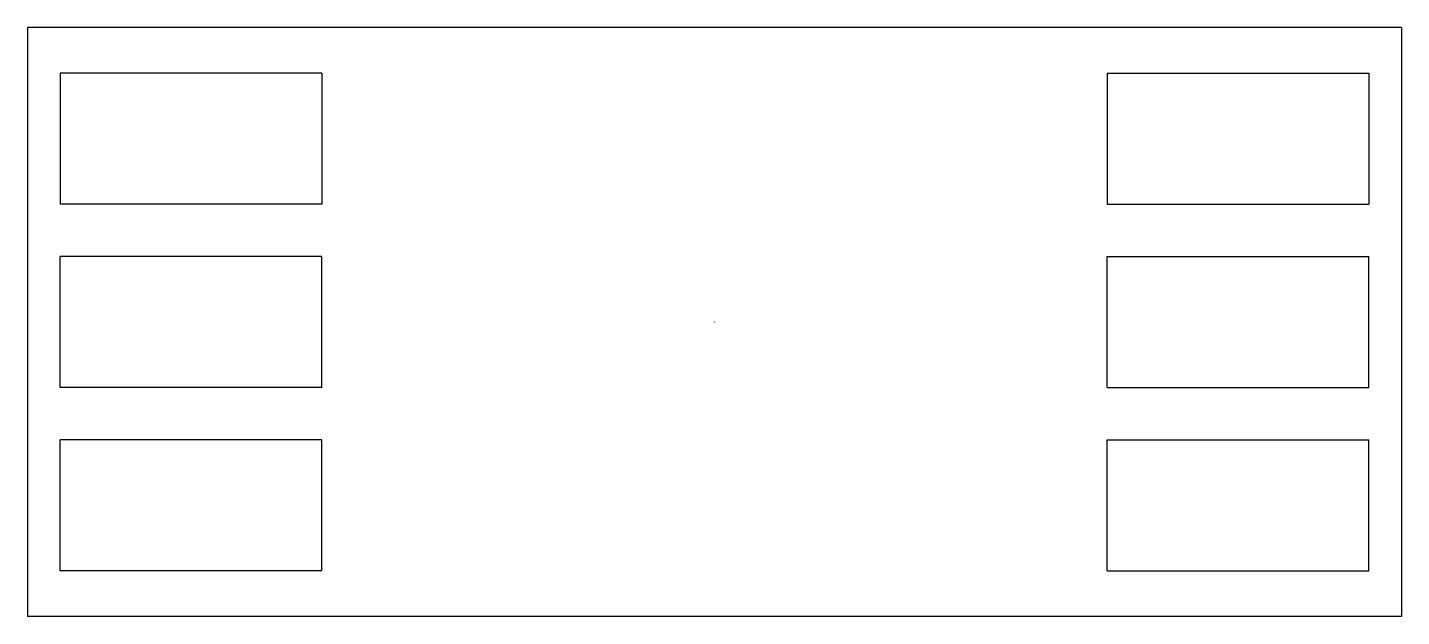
# Model space of a CAD drawing. Extents: x -5.2 to 5.3, y -2.2 to 2.3.
import ezdxf

# ---------------------------------------------------------------- set-up
doc = ezdxf.new("R2010")
doc.units = 0
doc.layers.add('MODELSKETCH_VISIBLE', color=7, linetype='CONTINUOUS')

msp = doc.modelspace()

# ---------------------------------------------------------------- linework, layer by layer
at = {"layer": 'MODELSKETCH_VISIBLE'}
for p, q in [((-5.25, 2.25), (-5.25, -2.25)), ((5.25, 2.25), (-5.25, 2.25)), ((5.25, 2.25), (5.25, -2.25)), ((-5, 1.9), (-5, 0.9)), ((-3, 1.9), (-5, 1.9)), ((-3, 1.9), (-3, 0.9)), ((3, 1.9), (3, 0.9)), ((3, 1.9), (5, 1.9)), ((5, 1.9), (5, 0.9)), ((-3, 0.9), (-5, 0.9)), ((3, 0.9), (5, 0.9)), ((-3, 0.5), (-5, 0.5)), ((-5, -0.5), (-5, 0.5)), ((-3, -0.5), (-3, 0.5)), ((3, 0.5), (5, 0.5)), ((3, -0.5), (3, 0.5)), ((5, -0.5), (5, 0.5)), ((-3, -0.5), (-5, -0.5)), ((3, -0.5), (5, -0.5)), ((-5, -1.9), (-5, -0.9)), ((-3, -0.9), (-5, -0.9)), ((-3, -1.9), (-3, -0.9)), ((3, -1.9), (3, -0.9)), ((3, -0.9), (5, -0.9)), ((5, -1.9), (5, -0.9)), ((-3, -1.9), (-5, -1.9)), ((3, -1.9), (5, -1.9)), ((5.25, -2.25), (-5.25, -2.25))]:
    msp.add_line(p, q, dxfattribs=at)
msp.add_circle((0, 0), 0.0005, dxfattribs=at)

doc.saveas('drawing.dxf')
